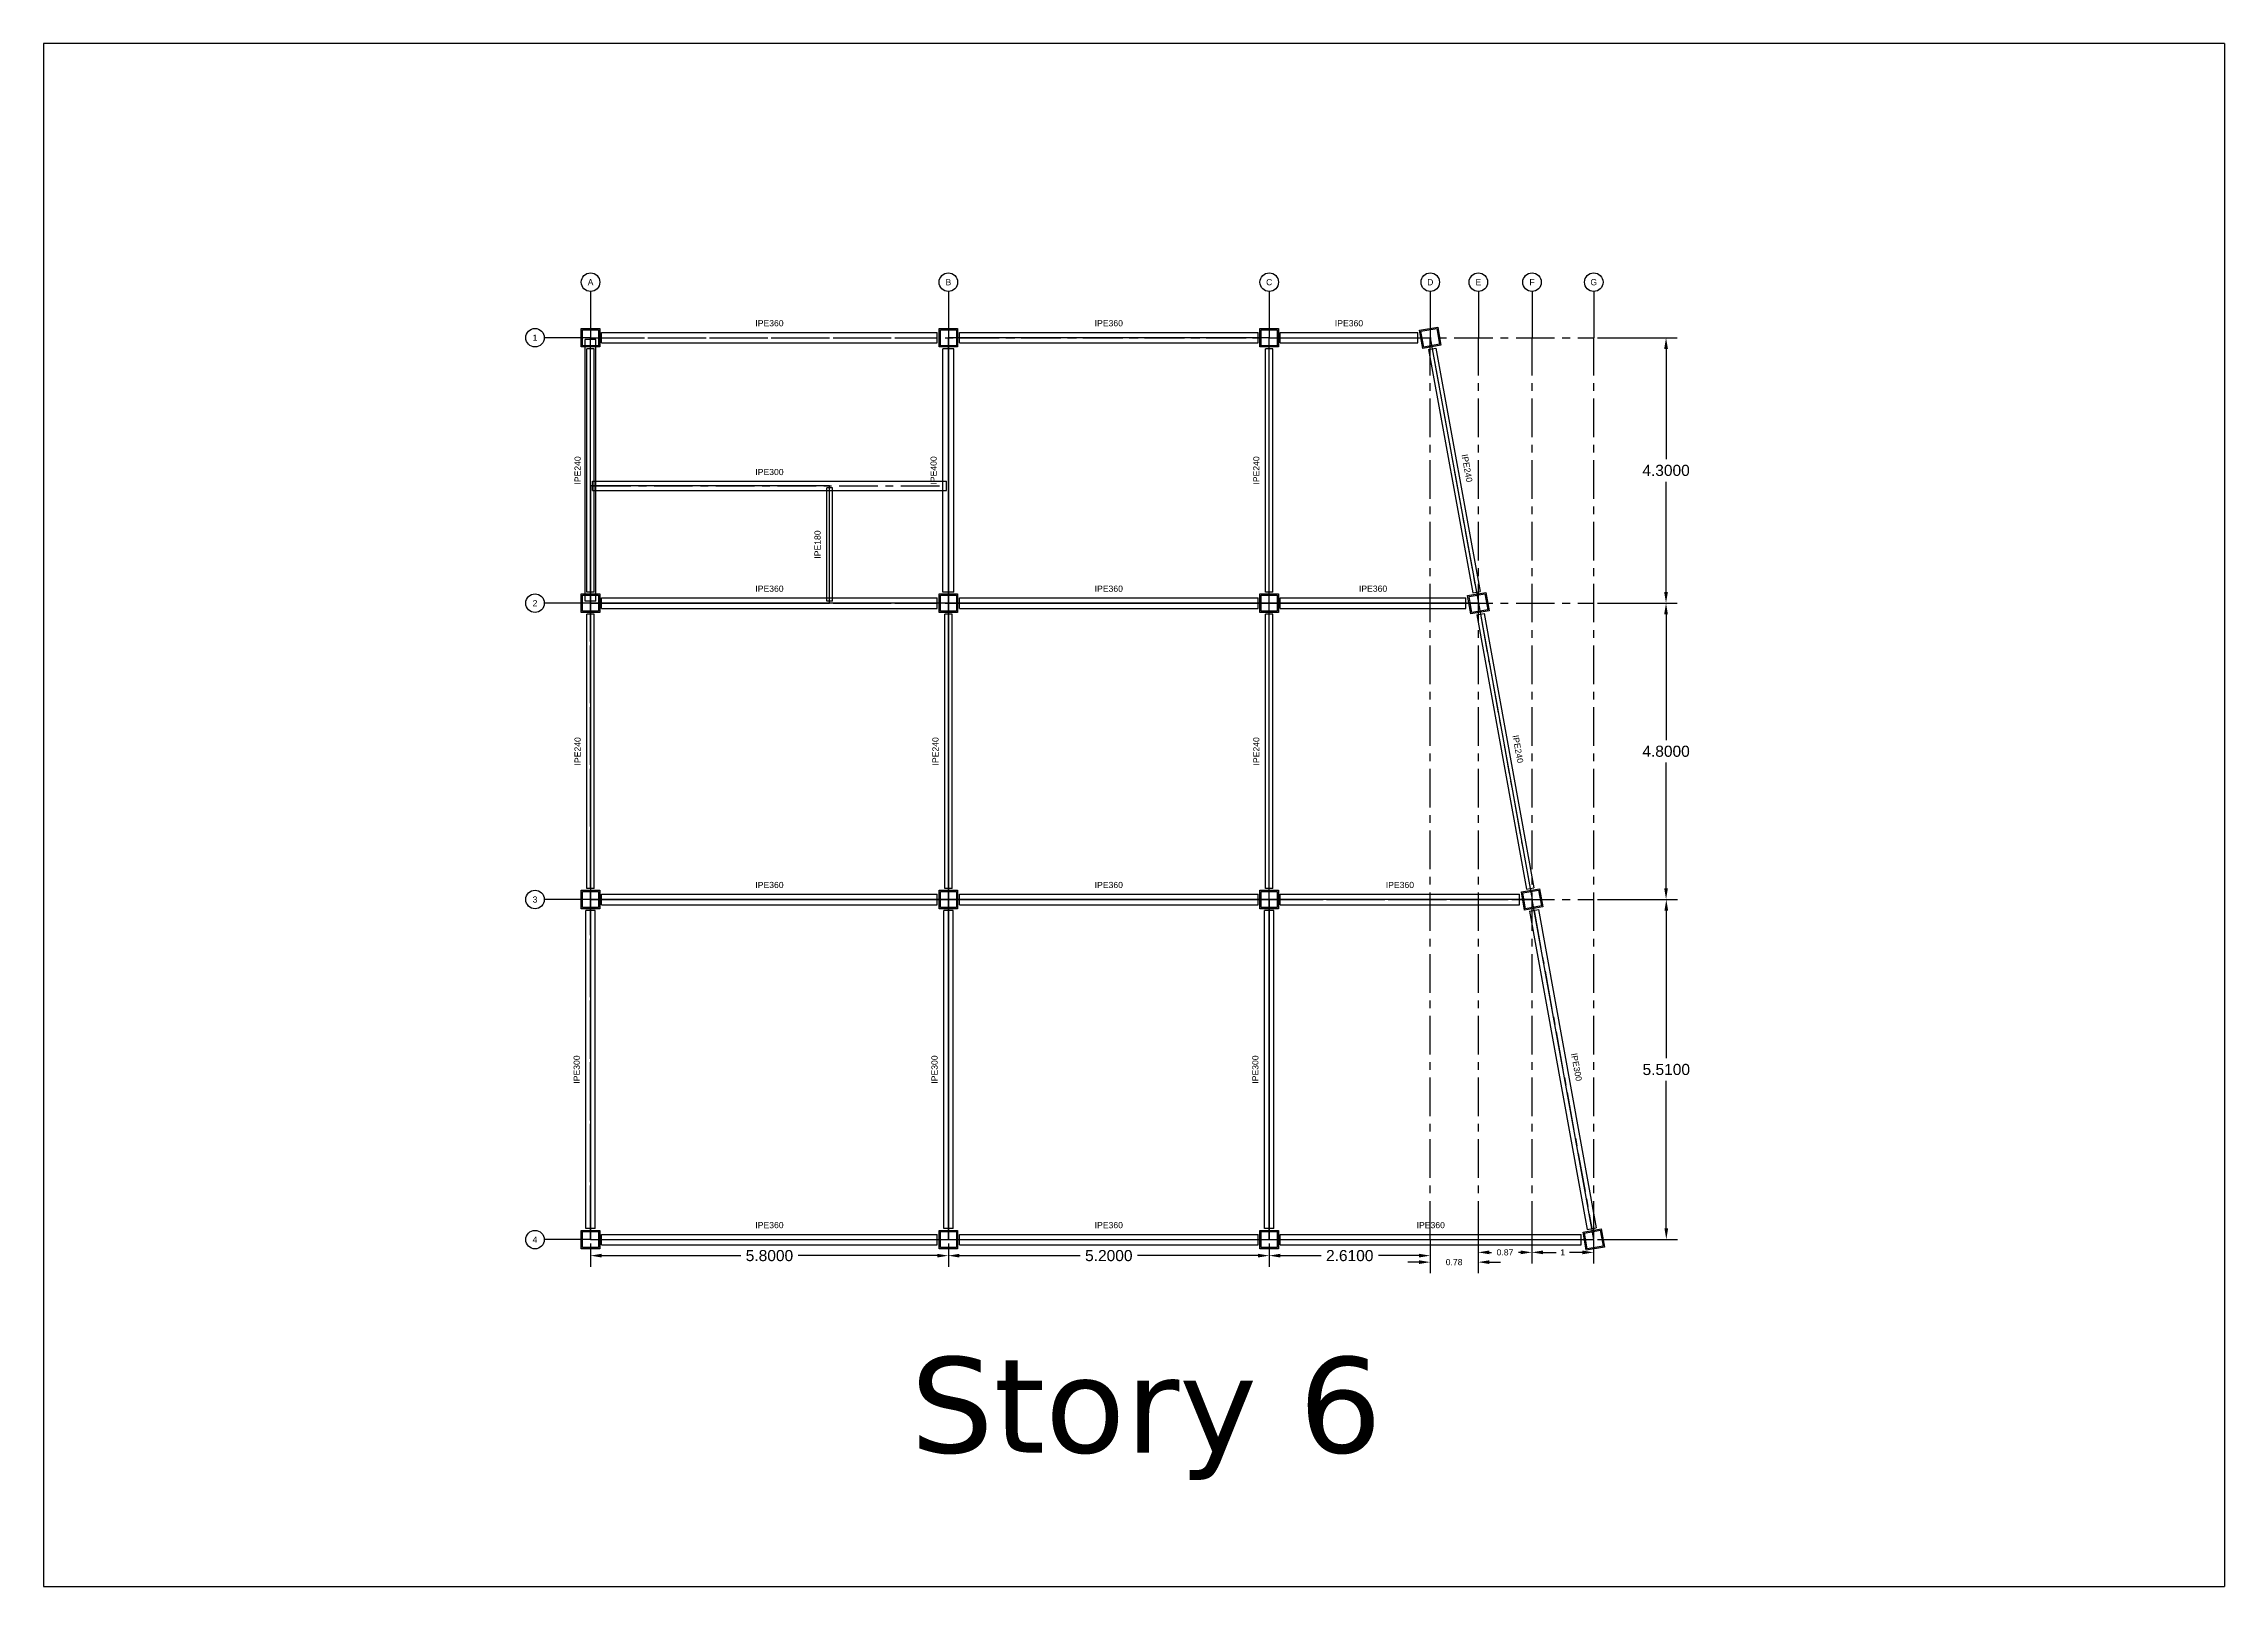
# Model space of a CAD drawing. Header units: metres. Extents: x 158 to 495, y 93 to 262.
# Drawn here: x 355.76 to 391.11, y 197.9 to 222.89 of the extents above; entities that cross this region are included whole.
import ezdxf
from ezdxf.enums import TextEntityAlignment as Align

# ---------------------------------------------------------------- set-up
doc = ezdxf.new("R2010")
doc.units = ezdxf.units.M
doc.header["$MEASUREMENT"] = 0
doc.linetypes.add('CENTER', pattern=[2, 1.25, -0.25, 0.25, -0.25])
doc.styles.get("Standard").update_dxf_attribs({"font": 'arial.ttf'})
doc.dimstyles.get("Standard").update_dxf_attribs({"dimtxt": 0.18, "dimasz": 0.18, "dimexe": 0.18, "dimexo": 0.0625, "dimgap": 0.09, "dimtad": 0, "dimtih": 1, "dimtoh": 1, "dimdec": 4, "dimzin": 0, "dimdsep": 46, "dimtxsty": 'Standard', "dimcen": 0.09, "dimadec": 0, "dimazin": 0, "dimtfac": 1, "dimtdec": 4, "dimtofl": 0, "dimtmove": 0, "dimatfit": 3, "dimfxl": 1, "dimtolj": 1, "dimtzin": 0, "dimarcsym": 0})

# ---------------------------------------------------------------- blocks, each defined once
blk = doc.blocks.new('*D208')
at = {"color": 0, "lineweight": -2, "transparency": 16777216}
for p, q in [((364.627, 203.45), (364.627, 203.073)), ((364.807, 203.253), (367.064, 203.253)), ((370.247, 203.253), (367.991, 203.253)), ((370.427, 203.45), (370.427, 203.073))]:
    blk.add_line(p, q, dxfattribs=at)
at = {"color": 0, "transparency": 16777216}
for points in [[(364.807, 203.283), (364.807, 203.223), (364.627, 203.253)], [(370.247, 203.283), (370.247, 203.223), (370.427, 203.253)]]:
    blk.add_solid(points, dxfattribs=at)
at = {"layer": 'Defpoints', "color": 0, "transparency": 16777216}
for p in [(364.627, 203.513), (370.427, 203.513), (370.427, 203.253)]:
    blk.add_point(p, dxfattribs=at)
at = {"color": 0, "transparency": 16777216, "insert": (367.527, 203.253), "char_height": 0.18, "attachment_point": 5}
blk.add_mtext('\\A1;5.8000', dxfattribs=at)
blk = doc.blocks.new('*D209')
at = {"color": 0, "lineweight": -2, "transparency": 16777216}
for p, q in [((370.427, 203.45), (370.427, 203.073)), ((370.607, 203.253), (372.564, 203.253)), ((375.447, 203.253), (373.491, 203.253)), ((375.627, 203.45), (375.627, 203.073))]:
    blk.add_line(p, q, dxfattribs=at)
at = {"color": 0, "transparency": 16777216}
for points in [[(370.607, 203.283), (370.607, 203.223), (370.427, 203.253)], [(375.447, 203.283), (375.447, 203.223), (375.627, 203.253)]]:
    blk.add_solid(points, dxfattribs=at)
at = {"layer": 'Defpoints', "color": 0, "transparency": 16777216}
for p in [(370.427, 203.513), (375.627, 203.513), (375.627, 203.253)]:
    blk.add_point(p, dxfattribs=at)
at = {"color": 0, "transparency": 16777216, "insert": (373.027, 203.253), "char_height": 0.18, "attachment_point": 5}
blk.add_mtext('\\A1;5.2000', dxfattribs=at)
blk = doc.blocks.new('*D210')
at = {"color": 0, "lineweight": -2, "transparency": 16777216}
for p, q in [((375.627, 203.45), (375.627, 203.073)), ((375.807, 203.253), (376.467, 203.253)), ((378.057, 203.253), (377.397, 203.253)), ((378.237, 203.45), (378.237, 203.073))]:
    blk.add_line(p, q, dxfattribs=at)
at = {"color": 0, "transparency": 16777216}
for points in [[(375.807, 203.283), (375.807, 203.223), (375.627, 203.253)], [(378.057, 203.283), (378.057, 203.223), (378.237, 203.253)]]:
    blk.add_solid(points, dxfattribs=at)
at = {"layer": 'Defpoints', "color": 0, "transparency": 16777216}
for p in [(375.627, 203.513), (378.237, 203.513), (378.237, 203.253)]:
    blk.add_point(p, dxfattribs=at)
at = {"color": 0, "transparency": 16777216, "insert": (376.932, 203.253), "char_height": 0.18, "attachment_point": 5}
blk.add_mtext('\\A1;2.6100', dxfattribs=at)
blk = doc.blocks.new('*D232')
at = {"color": 0, "lineweight": -2, "transparency": 16777216}
for p, q in [((380.95, 218.123), (382.239, 218.123)), ((382.059, 217.943), (382.059, 216.155)), ((382.059, 214.003), (382.059, 215.791)), ((380.95, 213.823), (382.239, 213.823))]:
    blk.add_line(p, q, dxfattribs=at)
at = {"color": 0, "transparency": 16777216}
for points in [[(382.029, 217.943), (382.089, 217.943), (382.059, 218.123)], [(382.029, 214.003), (382.089, 214.003), (382.059, 213.823)]]:
    blk.add_solid(points, dxfattribs=at)
at = {"layer": 'Defpoints', "color": 0, "transparency": 16777216}
for p in [(380.887, 218.123), (380.887, 213.823), (382.059, 213.823)]:
    blk.add_point(p, dxfattribs=at)
at = {"color": 0, "transparency": 16777216, "insert": (382.059, 215.973), "char_height": 0.18, "attachment_point": 5}
blk.add_mtext('\\A1;4.3000', dxfattribs=at)
blk = doc.blocks.new('*D233')
at = {"color": 0, "lineweight": -2, "transparency": 16777216}
for p, q in [((380.95, 213.823), (382.239, 213.823)), ((382.059, 213.643), (382.059, 211.605)), ((382.059, 209.203), (382.059, 211.241)), ((380.95, 209.023), (382.239, 209.023))]:
    blk.add_line(p, q, dxfattribs=at)
at = {"color": 0, "transparency": 16777216}
for points in [[(382.029, 213.643), (382.089, 213.643), (382.059, 213.823)], [(382.029, 209.203), (382.089, 209.203), (382.059, 209.023)]]:
    blk.add_solid(points, dxfattribs=at)
at = {"layer": 'Defpoints', "color": 0, "transparency": 16777216}
for p in [(380.887, 213.823), (380.887, 209.023), (382.059, 209.023)]:
    blk.add_point(p, dxfattribs=at)
at = {"color": 0, "transparency": 16777216, "insert": (382.059, 211.423), "char_height": 0.18, "attachment_point": 5}
blk.add_mtext('\\A1;4.8000', dxfattribs=at)
blk = doc.blocks.new('*D234')
at = {"color": 0, "lineweight": -2, "transparency": 16777216}
for p, q in [((380.95, 209.023), (382.243, 209.023)), ((382.063, 208.843), (382.063, 206.45)), ((382.063, 203.693), (382.063, 206.086)), ((380.95, 203.513), (382.243, 203.513))]:
    blk.add_line(p, q, dxfattribs=at)
at = {"color": 0, "transparency": 16777216}
for points in [[(382.033, 208.843), (382.093, 208.843), (382.063, 209.023)], [(382.033, 203.693), (382.093, 203.693), (382.063, 203.513)]]:
    blk.add_solid(points, dxfattribs=at)
at = {"layer": 'Defpoints', "color": 0, "transparency": 16777216}
for p in [(380.887, 209.023), (380.887, 203.513), (382.063, 203.513)]:
    blk.add_point(p, dxfattribs=at)
at = {"color": 0, "transparency": 16777216, "insert": (382.063, 206.268), "char_height": 0.18, "attachment_point": 5}
blk.add_mtext('\\A1;5.5100', dxfattribs=at)
blk = doc.blocks.new('*D250')
at = {"color": 0, "lineweight": -2, "transparency": 16777216}
for p, q in [((378.234, 203.504), (378.234, 202.968)), ((379.014, 203.504), (379.014, 202.968)), ((378.054, 203.148), (377.874, 203.148)), ((379.194, 203.148), (379.374, 203.148))]:
    blk.add_line(p, q, dxfattribs=at)
at = {"color": 0, "transparency": 16777216}
for points in [[(378.054, 203.178), (378.054, 203.118), (378.234, 203.148)], [(379.194, 203.178), (379.194, 203.118), (379.014, 203.148)]]:
    blk.add_solid(points, dxfattribs=at)
at = {"layer": 'Defpoints', "color": 0, "transparency": 16777216}
for p in [(378.234, 203.566), (379.014, 203.566), (379.014, 203.148)]:
    blk.add_point(p, dxfattribs=at)
at = {"color": 0, "transparency": 16777216, "insert": (378.624, 203.148), "char_height": 0.18, "attachment_point": 5}
blk.add_mtext('\\A1;{\\H0.55556x;0.78}', dxfattribs=at)
blk = doc.blocks.new('*D251')
at = {"color": 0, "lineweight": -2, "transparency": 16777216}
for p, q in [((379.014, 203.504), (379.014, 203.126)), ((379.194, 203.306), (379.229, 203.306)), ((379.704, 203.306), (379.669, 203.306)), ((379.884, 203.504), (379.884, 203.126))]:
    blk.add_line(p, q, dxfattribs=at)
at = {"color": 0, "transparency": 16777216}
for points in [[(379.194, 203.336), (379.194, 203.276), (379.014, 203.306)], [(379.704, 203.336), (379.704, 203.276), (379.884, 203.306)]]:
    blk.add_solid(points, dxfattribs=at)
at = {"layer": 'Defpoints', "color": 0, "transparency": 16777216}
for p in [(379.014, 203.566), (379.884, 203.566), (379.884, 203.306)]:
    blk.add_point(p, dxfattribs=at)
at = {"color": 0, "transparency": 16777216, "insert": (379.449, 203.306), "char_height": 0.18, "attachment_point": 5}
blk.add_mtext('\\A1;{\\H0.55556x;0.87}', dxfattribs=at)
blk = doc.blocks.new('*D252')
at = {"color": 0, "lineweight": -2, "transparency": 16777216}
for p, q in [((379.884, 203.504), (379.884, 203.126)), ((380.064, 203.306), (380.276, 203.306)), ((380.704, 203.306), (380.493, 203.306)), ((380.884, 203.504), (380.884, 203.126))]:
    blk.add_line(p, q, dxfattribs=at)
at = {"color": 0, "transparency": 16777216}
for points in [[(380.064, 203.336), (380.064, 203.276), (379.884, 203.306)], [(380.704, 203.336), (380.704, 203.276), (380.884, 203.306)]]:
    blk.add_solid(points, dxfattribs=at)
at = {"layer": 'Defpoints', "color": 0, "transparency": 16777216}
for p in [(379.884, 203.566), (380.884, 203.566), (380.884, 203.306)]:
    blk.add_point(p, dxfattribs=at)
at = {"color": 0, "transparency": 16777216, "insert": (380.384, 203.306), "char_height": 0.18, "attachment_point": 5}
blk.add_mtext('\\A1;{\\H0.55556x;1}', dxfattribs=at)

msp = doc.modelspace()

# ---------------------------------------------------------------- linework, layer by layer
for p, q in [((391.10833, 222.88731), (355.7629, 222.88731)), ((355.7629, 222.88731), (355.7629, 197.89559)), ((391.10833, 222.88731), (391.10833, 197.89559)), ((355.7629, 197.89559), (391.10833, 197.89559))]:
    msp.add_line(p, q)
at = {"linetype": 'Continuous'}
for p, q in [((364.62732, 218.87297), (364.62732, 218.12297)), ((370.42732, 218.87297), (370.42732, 218.12297)), ((375.62732, 218.87297), (375.62732, 218.12297)), ((378.23732, 218.87297), (378.23732, 218.12297)), ((379.01732, 218.87297), (379.01732, 218.12297)), ((379.88732, 218.87297), (379.88732, 218.12297)), ((380.88732, 218.87297), (380.88732, 218.12297)), ((364.62732, 218.12297), (363.87732, 218.12297)), ((364.54232, 213.85297), (364.54232, 218.09297)), ((364.71232, 218.09297), (364.54232, 218.09297)), ((364.71232, 213.85297), (364.71232, 218.09297)), ((364.80732, 218.20797), (370.24732, 218.20797)), ((364.80732, 218.03797), (364.80732, 218.20797)), ((370.24732, 218.03797), (370.24732, 218.20797)), ((370.60732, 218.20797), (375.44732, 218.20797)), ((370.60732, 218.03797), (370.60732, 218.20797)), ((375.44732, 218.03797), (375.44732, 218.20797)), ((375.80732, 218.20797), (378.03355, 218.20797)), ((375.80732, 218.03797), (375.80732, 218.20797)), ((378.03355, 218.03797), (378.03355, 218.20797)), ((364.56732, 214.00297), (364.56732, 217.94297)), ((364.68732, 217.94297), (364.56732, 217.94297)), ((364.68732, 214.00297), (364.68732, 217.94297)), ((364.80732, 218.03797), (370.24732, 218.03797)), ((370.33732, 214.00297), (370.33732, 217.94297)), ((370.51732, 217.94297), (370.33732, 217.94297)), ((370.51732, 214.00297), (370.51732, 217.94297)), ((370.60732, 218.03797), (375.44732, 218.03797)), ((375.56732, 214.00297), (375.56732, 217.94297)), ((375.68732, 217.94297), (375.56732, 217.94297)), ((375.68732, 214.00297), (375.68732, 217.94297)), ((375.80732, 218.03797), (378.03355, 218.03797)), ((378.21054, 217.93443), (378.32861, 217.95585)), ((378.21054, 217.93443), (378.92602, 213.99009)), ((378.32861, 217.95585), (379.04409, 214.01151)), ((364.65732, 215.79797), (370.39732, 215.79797)), ((364.65732, 215.64797), (364.65732, 215.79797)), ((364.65732, 215.64797), (370.39732, 215.64797)), ((368.45682, 213.85297), (368.45682, 215.69297)), ((368.54782, 215.69297), (368.45682, 215.69297)), ((368.54782, 213.85297), (368.54782, 215.69297)), ((370.39732, 215.64797), (370.39732, 215.79797)), ((364.71232, 213.85297), (364.54232, 213.85297)), ((364.68732, 214.00297), (364.56732, 214.00297)), ((364.80732, 213.90797), (370.24732, 213.90797)), ((364.80732, 213.73797), (364.80732, 213.90797)), ((368.54782, 213.85297), (368.45682, 213.85297)), ((370.24732, 213.73797), (370.24732, 213.90797)), ((370.51732, 214.00297), (370.33732, 214.00297)), ((370.60732, 213.90797), (375.44732, 213.90797)), ((370.60732, 213.73797), (370.60732, 213.90797)), ((375.44732, 213.73797), (375.44732, 213.90797)), ((375.68732, 214.00297), (375.56732, 214.00297)), ((375.80732, 213.90797), (378.81355, 213.90797)), ((375.80732, 213.73797), (375.80732, 213.90797)), ((378.81355, 213.73797), (378.81355, 213.90797)), ((378.92602, 213.99009), (379.04409, 214.01151)), ((364.62732, 213.82297), (363.87732, 213.82297)), ((364.56732, 209.20297), (364.56732, 213.64297)), ((364.68732, 213.64297), (364.56732, 213.64297)), ((364.68732, 209.20297), (364.68732, 213.64297)), ((364.80732, 213.73797), (370.24732, 213.73797)), ((370.36732, 209.20297), (370.36732, 213.64297)), ((370.48732, 213.64297), (370.36732, 213.64297)), ((370.48732, 209.20297), (370.48732, 213.64297)), ((370.60732, 213.73797), (375.44732, 213.73797)), ((375.56732, 209.20297), (375.56732, 213.64297)), ((375.68732, 213.64297), (375.56732, 213.64297)), ((375.68732, 209.20297), (375.68732, 213.64297)), ((375.80732, 213.73797), (378.81355, 213.73797)), ((378.99051, 213.63445), (379.10858, 213.65585)), ((378.99051, 213.63445), (379.79605, 209.19009)), ((379.10858, 213.65585), (379.91412, 209.21149)), ((364.62732, 209.02297), (363.87732, 209.02297)), ((364.68732, 209.20297), (364.56732, 209.20297)), ((364.80732, 209.10797), (370.24732, 209.10797)), ((364.80732, 208.93797), (364.80732, 209.10797)), ((364.80732, 208.93797), (370.24732, 208.93797)), ((370.24732, 208.93797), (370.24732, 209.10797)), ((370.48732, 209.20297), (370.36732, 209.20297)), ((370.60732, 209.10797), (375.44732, 209.10797)), ((370.60732, 208.93797), (370.60732, 209.10797)), ((370.60732, 208.93797), (375.44732, 208.93797)), ((375.44732, 208.93797), (375.44732, 209.10797)), ((375.68732, 209.20297), (375.56732, 209.20297)), ((375.80732, 209.10797), (379.68355, 209.10797)), ((375.80732, 208.93797), (375.80732, 209.10797)), ((375.80732, 208.93797), (379.68355, 208.93797)), ((379.68355, 208.93797), (379.68355, 209.10797)), ((379.79605, 209.19009), (379.91412, 209.21149)), ((364.55232, 203.69297), (364.55232, 208.84297)), ((364.70232, 208.84297), (364.55232, 208.84297)), ((364.70232, 203.69297), (364.70232, 208.84297)), ((370.35232, 203.69297), (370.35232, 208.84297)), ((370.50232, 208.84297), (370.35232, 208.84297)), ((370.50232, 203.69297), (370.50232, 208.84297)), ((375.55232, 203.69297), (375.55232, 208.84297)), ((375.70232, 208.84297), (375.55232, 208.84297)), ((375.70232, 203.69297), (375.70232, 208.84297)), ((379.8458, 208.83173), (379.99339, 208.85852)), ((379.8458, 208.83173), (380.78125, 203.67742)), ((379.99339, 208.85852), (380.92883, 203.70421)), ((364.70232, 203.69297), (364.55232, 203.69297)), ((364.80732, 203.59797), (370.24732, 203.59797)), ((364.80732, 203.42797), (364.80732, 203.59797)), ((370.24732, 203.42797), (370.24732, 203.59797)), ((370.50232, 203.69297), (370.35232, 203.69297)), ((370.60732, 203.59797), (375.44732, 203.59797)), ((370.60732, 203.42797), (370.60732, 203.59797)), ((375.44732, 203.42797), (375.44732, 203.59797)), ((375.70232, 203.69297), (375.55232, 203.69297)), ((375.80732, 203.59797), (380.68355, 203.59797)), ((375.80732, 203.42797), (375.80732, 203.59797)), ((380.68355, 203.42797), (380.68355, 203.59797)), ((380.78125, 203.67742), (380.92883, 203.70421)), ((364.62732, 203.51297), (363.87732, 203.51297)), ((364.80732, 203.42797), (370.24732, 203.42797)), ((370.60732, 203.42797), (375.44732, 203.42797)), ((375.80732, 203.42797), (380.68355, 203.42797))]:
    msp.add_line(p, q, dxfattribs=at)
at = {"linetype": 'CENTER', "ltscale": 0.5}
for p, q in [((364.62732, 203.51297), (364.62732, 218.12297)), ((364.62732, 218.12297), (380.88732, 218.12297)), ((364.62732, 213.85297), (364.62732, 218.09297)), ((364.80732, 218.12297), (370.24732, 218.12297)), ((370.42732, 203.51297), (370.42732, 218.12297)), ((370.60732, 218.12297), (375.44732, 218.12297)), ((375.62732, 203.51297), (375.62732, 218.12297)), ((375.80732, 218.12297), (378.03355, 218.12297)), ((378.23732, 203.51297), (378.23732, 218.12297)), ((379.01732, 203.51297), (379.01732, 218.12297)), ((379.88732, 203.51297), (379.88732, 218.12297)), ((380.88732, 203.51297), (380.88732, 218.12297)), ((364.62732, 214.00297), (364.62732, 217.94297)), ((370.42732, 214.00297), (370.42732, 217.94297)), ((375.62732, 214.00297), (375.62732, 217.94297)), ((378.26957, 217.94514), (378.98506, 214.0008)), ((364.65732, 215.72297), (370.39732, 215.72297)), ((368.50232, 213.85297), (368.50232, 215.69297)), ((364.62732, 213.82297), (380.88732, 213.82297)), ((364.62732, 209.20297), (364.62732, 213.64297)), ((364.80732, 213.82297), (370.24732, 213.82297)), ((370.42732, 209.20297), (370.42732, 213.64297)), ((370.60732, 213.82297), (375.44732, 213.82297)), ((375.62732, 209.20297), (375.62732, 213.64297)), ((375.80732, 213.82297), (378.81355, 213.82297)), ((379.04955, 213.64515), (379.85509, 209.20079)), ((364.62732, 209.02297), (380.88732, 209.02297)), ((364.80732, 209.02297), (370.24732, 209.02297)), ((370.60732, 209.02297), (375.44732, 209.02297)), ((375.80732, 209.02297), (379.68355, 209.02297)), ((364.62732, 203.69297), (364.62732, 208.84297)), ((370.42732, 203.69297), (370.42732, 208.84297)), ((375.62732, 203.69297), (375.62732, 208.84297)), ((379.91959, 208.84513), (380.85504, 203.69081)), ((364.62732, 203.51297), (380.88732, 203.51297)), ((364.80732, 203.51297), (370.24732, 203.51297)), ((370.60732, 203.51297), (375.44732, 203.51297)), ((375.80732, 203.51297), (380.68355, 203.51297))]:
    msp.add_line(p, q, dxfattribs=at)
at = {"linetype": 'Continuous'}
for points in [[(364.77732, 217.97297), (364.47732, 217.97297), (364.47732, 218.27297), (364.77732, 218.27297)], [(364.75732, 217.99297), (364.49732, 217.99297), (364.49732, 218.25297), (364.75732, 218.25297)], [(370.57732, 217.97297), (370.27732, 217.97297), (370.27732, 218.27297), (370.57732, 218.27297)], [(370.55732, 217.99297), (370.29732, 217.99297), (370.29732, 218.25297), (370.55732, 218.25297)], [(370.42732, 213.82297), (375.62732, 213.82297), (375.62732, 218.12297), (370.42732, 218.12297)], [(375.77732, 217.97297), (375.47732, 217.97297), (375.47732, 218.27297), (375.77732, 218.27297)], [(375.75732, 217.99297), (375.49732, 217.99297), (375.49732, 218.25297), (375.75732, 218.25297)], [(375.62732, 218.12297), (378.23732, 218.12297), (379.01732, 213.82297), (375.62732, 213.82297)], [(378.41108, 218.0013), (378.11564, 217.9492), (378.06355, 218.24464), (378.35899, 218.29674)], [(378.38792, 218.01752), (378.13187, 217.97237), (378.08672, 218.22842), (378.34277, 218.27357)], [(364.62732, 215.72297), (364.62732, 213.82297), (368.50232, 213.82297), (368.50232, 215.72297)], [(364.77732, 213.67297), (364.47732, 213.67297), (364.47732, 213.97297), (364.77732, 213.97297)], [(364.75732, 213.69297), (364.49732, 213.69297), (364.49732, 213.95297), (364.75732, 213.95297)], [(370.57732, 213.67297), (370.27732, 213.67297), (370.27732, 213.97297), (370.57732, 213.97297)], [(370.55732, 213.69297), (370.29732, 213.69297), (370.29732, 213.95297), (370.55732, 213.95297)], [(375.77732, 213.67297), (375.47732, 213.67297), (375.47732, 213.97297), (375.77732, 213.97297)], [(375.75732, 213.69297), (375.49732, 213.69297), (375.49732, 213.95297), (375.75732, 213.95297)], [(379.19108, 213.7013), (378.89564, 213.6492), (378.84355, 213.94464), (379.13899, 213.99674)], [(379.16792, 213.71752), (378.91187, 213.67237), (378.86672, 213.92842), (379.12277, 213.97357)], [(364.62732, 209.02297), (370.42732, 209.02297), (370.42732, 213.82297), (364.62732, 213.82297)], [(370.42732, 209.02297), (375.62732, 209.02297), (375.62732, 213.82297), (370.42732, 213.82297)], [(375.62732, 213.82297), (379.01732, 213.82297), (379.88732, 209.02297), (375.62732, 209.02297)], [(364.77732, 208.87297), (364.47732, 208.87297), (364.47732, 209.17297), (364.77732, 209.17297)], [(364.75732, 208.89297), (364.49732, 208.89297), (364.49732, 209.15297), (364.75732, 209.15297)], [(364.62732, 203.51297), (370.42732, 203.51297), (370.42732, 209.02297), (364.62732, 209.02297)], [(370.57732, 208.87297), (370.27732, 208.87297), (370.27732, 209.17297), (370.57732, 209.17297)], [(370.55732, 208.89297), (370.29732, 208.89297), (370.29732, 209.15297), (370.55732, 209.15297)], [(370.42732, 203.51297), (375.62732, 203.51297), (375.62732, 209.02297), (370.42732, 209.02297)], [(375.77732, 208.87297), (375.47732, 208.87297), (375.47732, 209.17297), (375.77732, 209.17297)], [(375.75732, 208.89297), (375.49732, 208.89297), (375.49732, 209.15297), (375.75732, 209.15297)], [(375.62732, 209.02297), (375.62732, 203.51297), (380.88732, 203.51297), (379.88732, 209.02297)], [(380.06108, 208.9013), (379.76564, 208.8492), (379.71355, 209.14464), (380.00899, 209.19674)], [(380.03792, 208.91752), (379.78187, 208.87237), (379.73672, 209.12842), (379.99277, 209.17357)], [(364.77732, 203.36297), (364.47732, 203.36297), (364.47732, 203.66297), (364.77732, 203.66297)], [(364.75732, 203.38297), (364.49732, 203.38297), (364.49732, 203.64297), (364.75732, 203.64297)], [(370.57732, 203.36297), (370.27732, 203.36297), (370.27732, 203.66297), (370.57732, 203.66297)], [(370.55732, 203.38297), (370.29732, 203.38297), (370.29732, 203.64297), (370.55732, 203.64297)], [(375.77732, 203.36297), (375.47732, 203.36297), (375.47732, 203.66297), (375.77732, 203.66297)], [(375.75732, 203.38297), (375.49732, 203.38297), (375.49732, 203.64297), (375.75732, 203.64297)], [(381.06108, 203.3913), (380.76564, 203.3392), (380.71355, 203.63464), (381.00899, 203.68674)], [(381.03792, 203.40752), (380.78187, 203.36237), (380.73672, 203.61842), (380.99277, 203.66357)]]:
    msp.add_lwpolyline(points, close=True, dxfattribs=at)
for centre in [(364.62732, 219.02297), (370.42732, 219.02297), (375.62732, 219.02297), (378.23732, 219.02297), (379.01732, 219.02297), (379.88732, 219.02297), (380.88732, 219.02297), (363.72732, 218.12297), (363.72732, 213.82297), (363.72732, 209.02297), (363.72732, 203.51297)]:
    msp.add_circle(centre, 0.15, dxfattribs=at)

# ---------------------------------------------------------------- texts
for s, p in [('A', (364.62732, 219.02297)), ('B', (370.42732, 219.02297)), ('C', (375.62732, 219.02297)), ('D', (378.23732, 219.02297)), ('E', (379.01732, 219.02297)), ('F', (379.88732, 219.02297)), ('G', (380.88732, 219.02297)), ('1', (363.72732, 218.12297)), ('IPE360', (367.52732, 218.35797)), ('IPE360', (373.02732, 218.35797)), ('IPE360', (376.92043, 218.35797)), ('IPE300', (367.52732, 215.94797)), ('2', (363.72732, 213.82297)), ('IPE360', (367.52732, 214.05797)), ('IPE360', (373.02732, 214.05797)), ('IPE360', (377.31043, 214.05797)), ('IPE360', (367.52732, 209.25797)), ('IPE360', (373.02732, 209.25797)), ('IPE360', (377.74543, 209.25797)), ('3', (363.72732, 209.02297)), ('IPE360', (367.52732, 203.74797)), ('IPE360', (373.02732, 203.74797)), ('IPE360', (378.24543, 203.74797)), ('4', (363.72732, 203.51297))]:
    msp.add_text(s, height=0.1).set_placement(p, align=Align.MIDDLE)
for s, rotation, p in [('IPE240', 90, (364.41732, 215.97297)), ('IPE400', 90, (370.18732, 215.97297)), ('IPE240', 90, (375.41732, 215.97297)), ('IPE240', 280.281393, (378.83394, 216.01045)), ('IPE180', 90, (368.30682, 214.77297)), ('IPE240', 90, (364.41732, 211.42297)), ('IPE240', 90, (370.21732, 211.42297)), ('IPE240', 90, (375.41732, 211.42297)), ('IPE240', 280.273331, (379.65895, 211.46042)), ('IPE300', 90, (364.40232, 206.26797)), ('IPE300', 90, (370.20232, 206.26797)), ('IPE300', 90, (375.40232, 206.26797)), ('IPE300', 280.286544, (380.6087, 206.30815))]:
    msp.add_text(s, height=0.1, rotation=rotation).set_placement(p, align=Align.MIDDLE)
at = {"insert": (369.81134, 201.6127), "char_height": 1.55, "attachment_point": 1}
msp.add_mtext_dynamic_manual_height_columns('{\\fVerdana|b0|i0|c0|p34;Story 6}', width=8.7628607, gutter_width=1, heights=[0], dxfattribs=at)

# ---------------------------------------------------------------- dimensions: what is measured, and where the dimension line sits
for base, p1, p2, picture, middle in [((382.05886, 213.82297), (380.88732, 218.12297), (380.88732, 213.82297), '*D232', (382.05886, 215.97297)), ((382.05886, 209.02297), (380.88732, 213.82297), (380.88732, 209.02297), '*D233', (382.05886, 211.42297)), ((382.06305, 203.51297), (380.88732, 209.02297), (380.88732, 203.51297), '*D234', (382.06305, 206.26797))]:
    dim = msp.add_linear_dim(base=base, p1=p1, p2=p2, angle=90, dimstyle='Standard')
    dim.commit()
    dim.dimension.update_dxf_attribs({"geometry": picture, "text_midpoint": middle})
for base, p1, p2, picture, middle in [((370.42732, 203.25297), (364.62732, 203.51297), (370.42732, 203.51297), '*D208', (367.52732, 203.25297)), ((375.62732, 203.25297), (370.42732, 203.51297), (375.62732, 203.51297), '*D209', (373.02732, 203.25297)), ((378.23732, 203.25297), (375.62732, 203.51297), (378.23732, 203.51297), '*D210', (376.93232, 203.25297))]:
    dim = msp.add_linear_dim(base=base, p1=p1, p2=p2, dimstyle='Standard')
    dim.commit()
    dim.dimension.update_dxf_attribs({"geometry": picture, "text_midpoint": middle})
for base, p1, p2, text, picture, middle in [((379.01419, 203.14846), (378.23419, 203.56606), (379.01419, 203.56606), '{\\H0.55556x;0.78}', '*D250', (378.62419, 203.14846)), ((379.88419, 203.30606), (379.01419, 203.56606), (379.88419, 203.56606), '{\\H0.55556x;0.87}', '*D251', (379.44919, 203.30606))]:
    dim = msp.add_linear_dim(base=base, p1=p1, p2=p2, text=text, dimstyle='Standard')
    dim.commit()
    dim.dimension.update_dxf_attribs({"geometry": picture, "text_midpoint": middle, "dimtype": 160})
dim = msp.add_linear_dim(base=(380.88419, 203.30606), p1=(379.88419, 203.56606), p2=(380.88419, 203.56606), text='{\\H0.55556x;1}', dimstyle='Standard')
dim.commit()
dim.dimension.update_dxf_attribs({"geometry": '*D252', "text_midpoint": (380.38419, 203.30606)})

doc.saveas('drawing.dxf')
